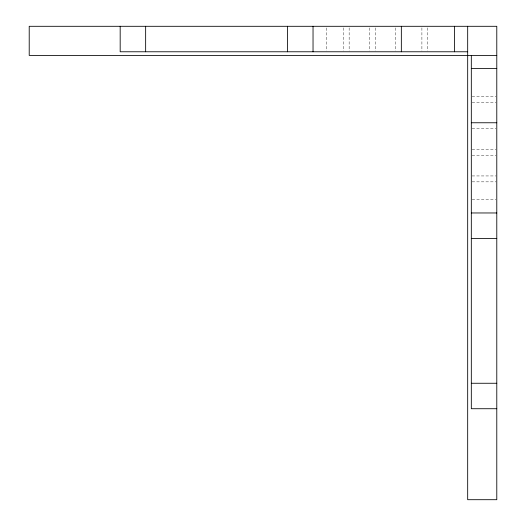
<?xml version="1.0" encoding="UTF-8"?>
<svg xmlns="http://www.w3.org/2000/svg" width="526" height="526" viewBox="0 0 526 526"><rect width="100%" height="100%" fill="white"/><g stroke="black" fill="none" stroke-linecap="round" stroke-linejoin="round"><path stroke-width="0.39" stroke-dasharray="2.63 1.97" d="M472.111 96.376L495.992 96.376M472.111 102.287L495.992 102.287M472.111 128.673L495.992 128.673M472.111 149.555L495.992 149.555M472.111 155.459L495.992 155.459M472.092 175.94L496.018 175.94M472.092 181.845L496.018 181.845M472.138 199.775L495.965 199.775M427.697 27.845L427.697 51.002M421.898 27.845L421.898 51.002M395.545 27.891L395.545 50.976M375.505 27.891L375.505 50.976M369.706 27.891L369.706 50.976M349.152 27.845L349.152 51.002M343.346 27.845L343.346 51.002M326.212 27.944L326.212 50.95"/><path stroke-width="0.79" d="M467.68 51.772L120.178 51.772L120.178 26.3M496.787 55.408L29.213 55.408L29.213 26.3L496.787 26.3L496.787 499.7L467.68 499.7L467.68 26.3M471.316 68.604L496.787 68.604M471.316 122.762L496.787 122.762M471.316 212.964L496.787 212.964M471.316 238.436L496.787 238.436M471.316 383.263L496.787 383.263M496.787 408.728L471.316 408.728L471.316 55.408M454.503 26.3L454.503 51.772M401.345 26.3L401.345 51.772M313.036 26.3L313.036 51.772M287.564 26.3L287.564 51.772M145.649 26.3L145.649 51.772"/></g></svg>
